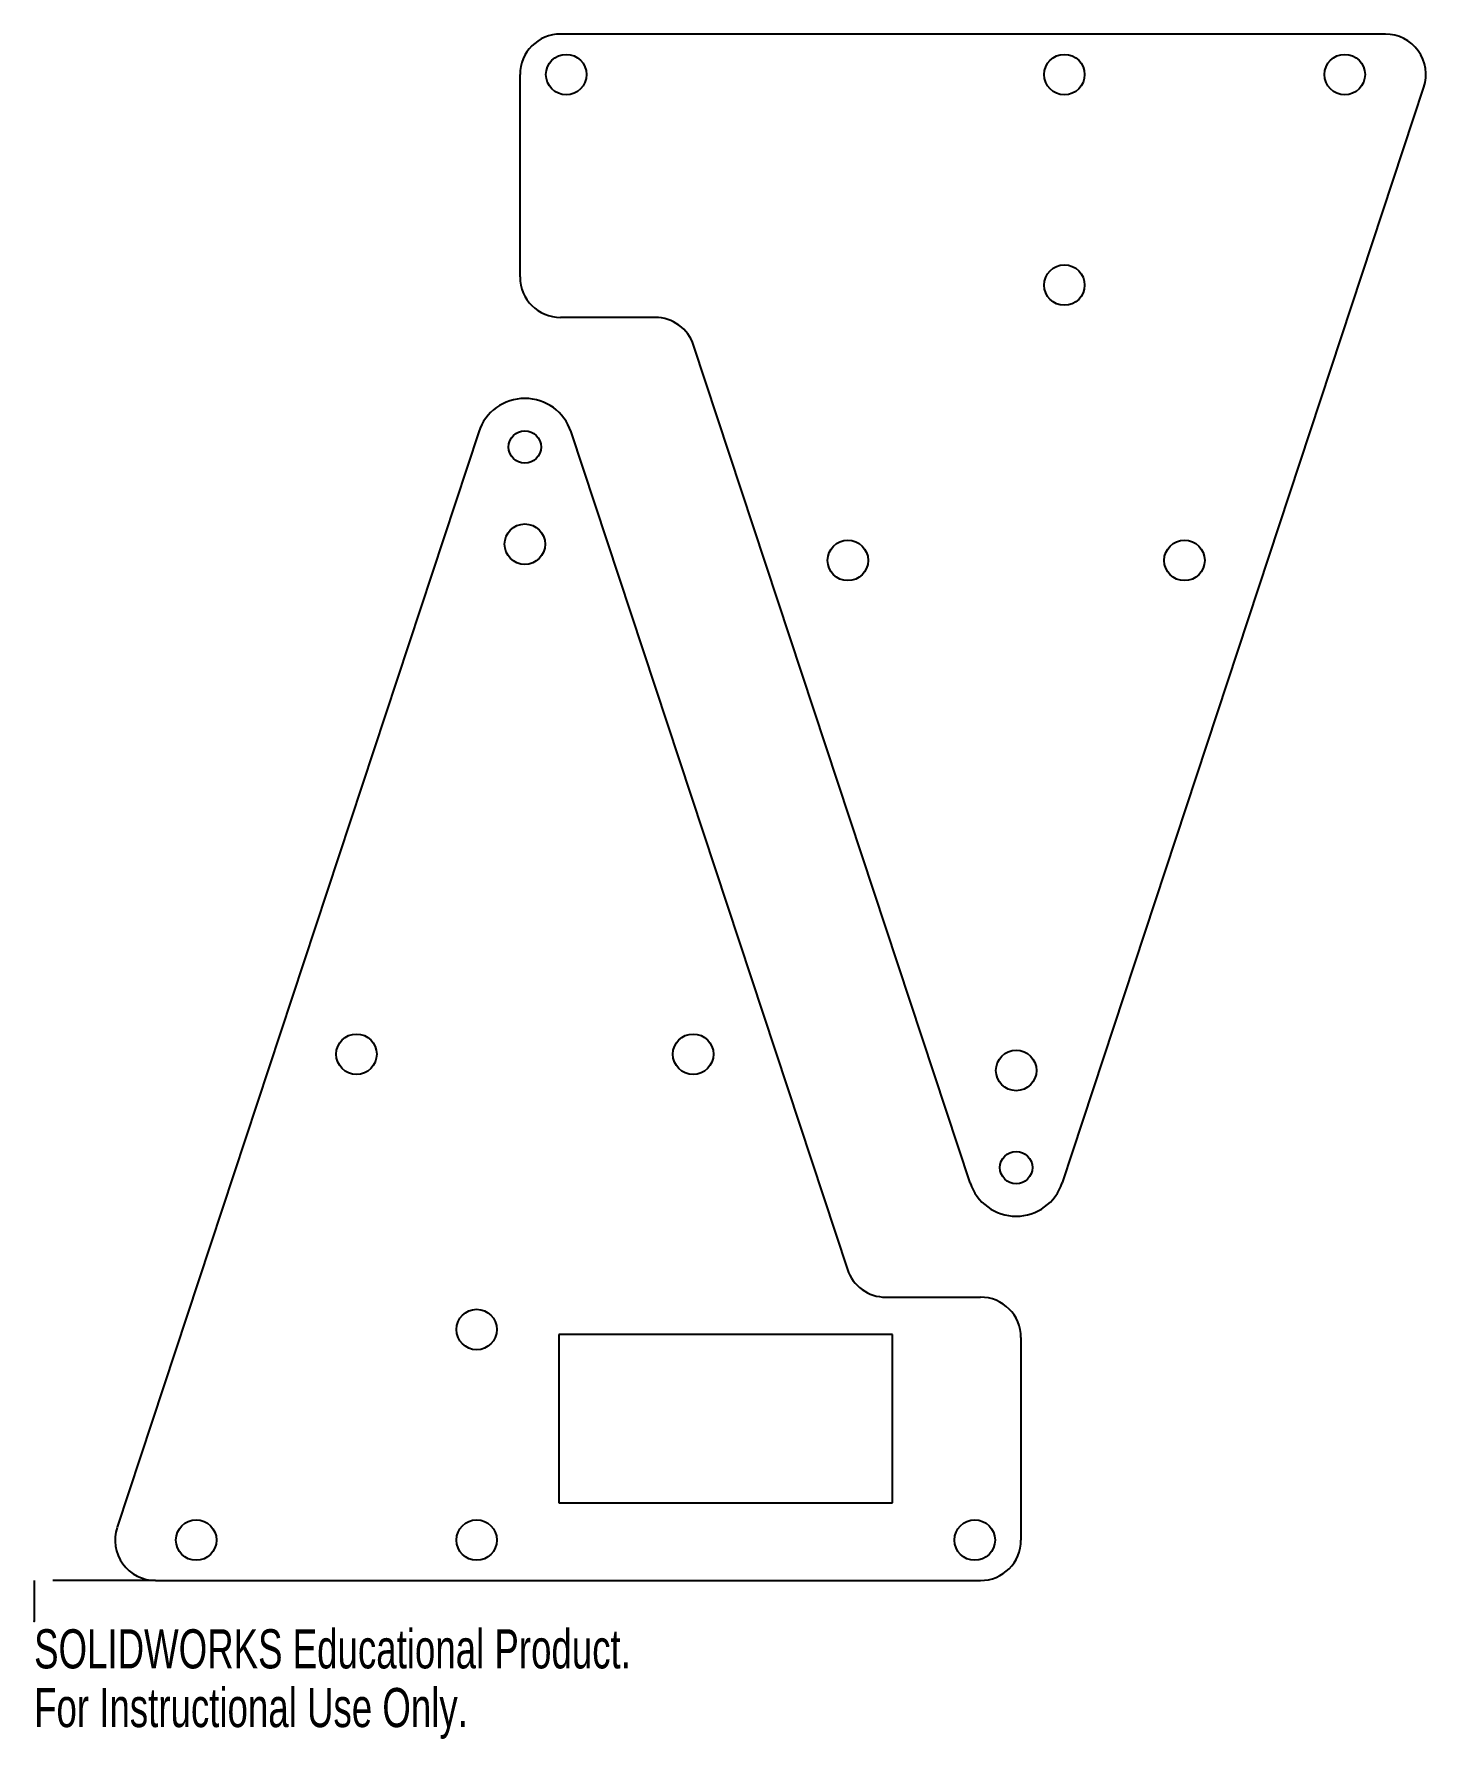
# Model space of a CAD drawing. Header units: millimetres. Extents: x 0 to 172, y -15 to 196.
import ezdxf

# ---------------------------------------------------------------- set-up
doc = ezdxf.new("R2010")
doc.units = ezdxf.units.MM
doc.header["$PDSIZE"] = -1
doc.linetypes.add('CENTERX2', pattern=[20.32, 12.7, -2.54, 2.54, -2.54])
doc.styles.add('SLDTEXTSTYLE0', font='TXT', dxfattribs={"width": 0.7})

msp = doc.modelspace()

# ---------------------------------------------------------------- linework, layer by layer
at = {"color": 7, "linetype": 'Continuous', "lineweight": 25}
for p, q in [((166.84, 196), (65, 196)), ((60, 166), (60, 191)), ((126.95, 54.12), (171.58, 189.43)), ((76.68, 161), (65, 161)), ((115.55, 54.12), (81.43, 157.57)), ((54.89, 146.88), (10.25, 11.57)), ((66.28, 146.88), (100.41, 43.43)), ((105.16, 40), (116.84, 40)), ((105.97, 35.4), (64.8, 35.4)), ((64.8, 35.4), (64.8, 14.6)), ((105.97, 14.6), (105.97, 35.4)), ((121.84, 35), (121.84, 10)), ((64.8, 14.6), (105.97, 14.6)), ((15, 5), (116.84, 5))]:
    msp.add_line(p, q, dxfattribs=at)
at = {"color": 7, "linetype": 'CENTERX2'}
for p, q in [((15, 5), (0, 5)), ((0, 5), (0, 0))]:
    msp.add_line(p, q, dxfattribs=at)
at = {"color": 7, "linetype": 'Continuous', "lineweight": 25}
for centre, radius in [((65.7, 191), 2.5), ((127.2, 191), 2.5), ((161.82, 191), 2.5), ((127.2, 165), 2.5), ((60.59, 145), 2), ((60.59, 133), 2.5), ((100.47, 131), 2.5), ((142.03, 131), 2.5), ((39.8, 70), 2.5), ((81.37, 70), 2.5), ((121.25, 68), 2.5), ((121.25, 56), 2), ((54.64, 36), 2.5), ((20.01, 10), 2.5), ((54.64, 10), 2.5), ((116.14, 10), 2.5)]:
    msp.add_circle(centre, radius, dxfattribs=at)
for centre, radius, start, end in [((65, 191), 5, 90, 180), ((166.84, 191), 5, 341.7438, 90), ((65, 166), 5, 180, 270), ((76.68, 156), 5, 18.2562, 90), ((60.59, 145), 6, 18.2562, 161.7438), ((121.25, 56), 6, 198.2562, 341.7438), ((105.16, 45), 5, 198.2562, 270), ((116.84, 35), 5, 0, 90), ((15, 10), 5, 161.7438, 270), ((116.84, 10), 5, 270, 0)]:
    msp.add_arc(centre, radius, start, end, dxfattribs=at)
at = {"color": 7, "linetype": 'Continuous'}
msp.add_point((0, 0), dxfattribs=at)

# ---------------------------------------------------------------- texts
at = {"color": 7, "linetype": 'Continuous', "char_height": 4.8336, "attachment_point": 1, "style": 'SLDTEXTSTYLE0'}
for s, insert in [('SOLIDWORKS Educational Product.', (0, -1.02)), ('For Instructional Use Only.', (0, -8.27))]:
    msp.add_mtext(s, dxfattribs=dict(at, insert=insert))

doc.saveas('drawing.dxf')
